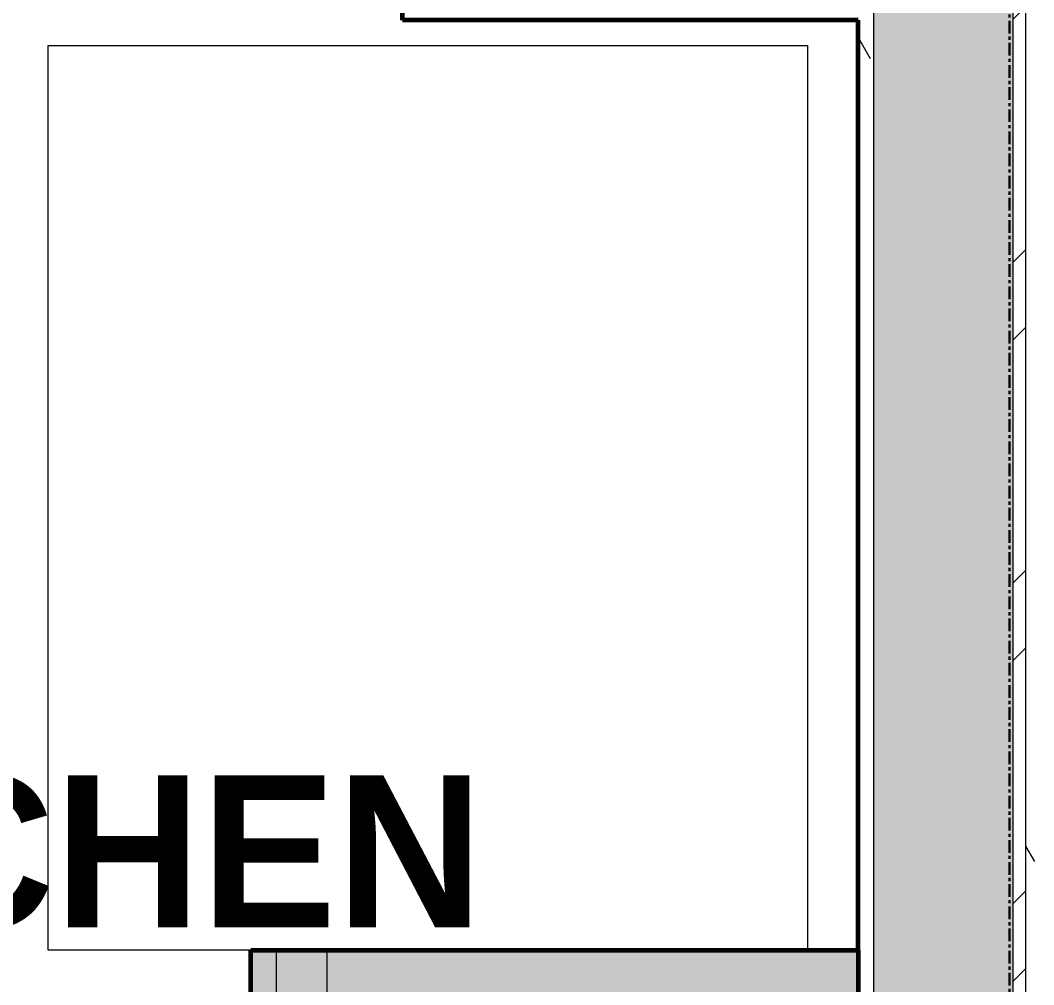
# Model space of a CAD drawing. Header units: inches. Extents: x -4110 to -1807, y 9775 to 11251.
# Drawn here: x -3520.41 to -3480.36, y 10606.16 to 10644.28 of the extents above; entities that cross this region are included whole.
import ezdxf

# ---------------------------------------------------------------- set-up
doc = ezdxf.new("R2010")
doc.units = ezdxf.units.IN
doc.header["$MEASUREMENT"] = 0
doc.linetypes.add('Grid Line 1_2_', pattern=[0.875, 0.5, -0.125, 0.125, -0.125])
for name, color, linetype, lineweight in [('0-1', 7, 'Continuous', 5), ('0-2', 7, 'Continuous', 9), ('A-AREA-IDEN', 2, 'Continuous', 9), ('A-WALL', 113, 'Continuous', 18), ('A-WALL-PATT-4', 111, 'Continuous', 9), ('I-WALL-5', 2, 'Continuous', 60), ('Q-CASE-1', 7, 'Continuous', 9), ('Q-CASE-6', 253, 'Continuous', 9), ('Q-CASE-7', 250, 'Continuous', 60), ('Q-SPCQ-2', 7, 'Continuous', 9), ('S-GRID-1', 1, 'Grid Line 1_2_', 30)]:
    doc.layers.add(name, color=color, linetype=linetype, lineweight=lineweight)
doc.styles.add('Century Gothic_B', font='GOTHICB.TTF', dxfattribs={"height": 6})
pattern_1 = [(0, (0, 0), (20.48, 5.12), [0.845, -14.515, 0.845, -14.515, -81.92]), (0, (0, 0), (20.48, 5.12), [-30.72, 0.845, -29.875, 0.845, -14.515, -35.84]), (0, (0, 0), (20.48, 5.12), [-76.8, 0.845, -9.395, 0.845, -24.755]), (120, (7.68, 2.56), (-14.67405, 15.1762003), [0.845, -14.515, 0.845, -14.515, -81.92]), (120, (7.68, 2.56), (-14.67405, 15.1762003), [-30.72, 0.845, -29.875, 0.845, -14.515, -35.84]), (120, (7.68, 2.56), (-14.67405, 15.1762003), [-76.8, 0.845, -9.395, 0.845, -24.755]), (240, (10.24, 12.8), (-5.80595, -20.2962003), [0.845, -14.515, 0.845, -14.515, -81.92]), (240, (10.24, 12.8), (-5.80595, -20.2962003), [-30.72, 0.845, -29.875, 0.845, -14.515, -35.84]), (240, (10.24, 12.8), (-5.80595, -20.2962003), [-76.8, 0.845, -9.395, 0.845, -24.755])]

# ---------------------------------------------------------------- blocks, each defined once
blk = doc.blocks.new('OD_CW_Base Cabinet - OD_CW_Base Cabinet-3876544-ENLARGED RCP - 1ST FLOOR PLAN - WEST')
at = {"layer": 'Q-CASE-6'}
for points in [[(21.738, -1), (53.638, -1), (53.638, 0), (0.738, 0), (0.738, -1), (15.523, -1)], [(21.738, -3), (53.638, -3), (53.638, -1), (0.738, -1), (0.738, -3), (15.523, -3)], [(15.523, -24), (53.638, -24), (53.638, -3), (0.738, -3), (0.738, -24)]]:
    blk.add_hatch(color=256, dxfattribs=at).paths.add_polyline_path(points, flags=0)
at = {"layer": 'Q-CASE-1'}
for p, q in [((0.738, 0), (0.738, -1)), ((53.638, 0), (21.738, 0)), ((53.638, -1), (0.738, -1)), ((0.738, -1), (0.738, -3)), ((53.638, -1), (0.738, -1)), ((0.738, -3), (0.738, -24)), ((53.638, -3), (0.738, -3)), ((53.638, -24), (53.638, -3)), ((53.638, -24), (0.738, -24))]:
    blk.add_line(p, q, dxfattribs=at)
at = {"layer": 'Q-CASE-7'}
for p, q in [((0.738, -24), (0.738, 0)), ((0.738, 0), (53.638, 0)), ((53.638, 0), (53.638, -24)), ((53.638, -24), (0.738, -24))]:
    blk.add_line(p, q, dxfattribs=at)
blk = doc.blocks.new('Refrigerator_-_Side-by-Side_6047 - 36_ X 30_-1372843-ENLARGED RCP - 1ST FLOOR PLAN - WEST')
at = {"layer": 'Q-SPCQ-2'}
for p, q in [((-17.875, 15.578), (17.875, 15.578)), ((-17.875, -14.422), (-17.875, 15.578)), ((17.875, 15.578), (17.875, -14.422)), ((17.875, -14.422), (-17.875, -14.422))]:
    blk.add_line(p, q, dxfattribs=at)
blk = doc.blocks.new('CTR - 1st Phase - Unit Layouts_rvt-1-ENLARGED RCP - 1ST FLOOR PLAN - WEST')
at = {"layer": '0-2'}
for name, p, rotation in [('Refrigerator_-_Side-by-Side_6047 - 36_ X 30_-1372843-ENLARGED RCP - 1ST FLOOR PLAN - WEST', (-3503.721, 10625.402), 90.00000000000044), ('OD_CW_Base Cabinet - OD_CW_Base Cabinet-3876544-ENLARGED RCP - 1ST FLOOR PLAN - WEST', (-3511.299, 10553.889), 89.99999999999906)]:
    blk.add_blockref(name, p, dxfattribs=dict(at, rotation=rotation))
blk = doc.blocks.new('CTR - 1st Phase - Structure_rvt-1-ENLARGED RCP - 1ST FLOOR PLAN - WEST')
at = {"layer": 'S-GRID-1'}
blk.add_line((-3481.324, 9774.882), (-3481.324, 11217.926), dxfattribs=at)

msp = doc.modelspace()

# ---------------------------------------------------------------- hatches: boundary and pattern name
at = {"layer": 'A-WALL-PATT-4'}
h = msp.add_hatch(dxfattribs=at)
h.set_pattern_fill('FP_1', color=256, style=0, pattern_type=2)
h.set_pattern_definition(pattern_1)
h.paths.add_polyline_path([(-3480.633, 10409.164), (-3480.049, 10409.164), (-3480.049, 10653.277), (-3480.674, 10653.277), (-3480.674, 10409.164)], flags=0)
h = msp.add_hatch(dxfattribs=at)
h.set_pattern_fill('FP_3', color=256, style=0, pattern_type=2)
h.set_pattern_definition([(45, (0, 0), (-6.335677, 6.335677), []), (45, (0, 9.6), (-6.335677, 6.335677), [])])
h.paths.add_polyline_path([(-3481.137, 10409.789), (-3480.674, 10409.789), (-3480.674, 10652.652), (-3481.174, 10652.652), (-3481.174, 10409.789)], flags=0)
h = msp.add_hatch(dxfattribs=at)
h.set_pattern_fill('FP_2', color=256, style=0, pattern_type=2)
h.set_pattern_definition([(161.57, (0.32, 0.32), (-2.560496185, -0.000537386), [0, -18.214, 2.022, 0]), (18.43, (-0.32, 0.32), (-2.560496185, 0.000537386), [0, -18.214, 2.022, 0]), (108.43, (0.32, 0.32), (1.27922091, -6.400876726), [6.07, -14.166]), (71.57, (-0.32, 0.32), (1.27922091, 6.400876726), [6.07, -14.166])])
h.paths.add_polyline_path([(-3481.174, 10417.539), (-3481.174, 10644.902), (-3486.674, 10644.902), (-3486.674, 10417.539), (-3481.713, 10417.539)], flags=0)
h = msp.add_hatch(dxfattribs=at)
h.set_pattern_fill('FP_1', color=256, style=0, pattern_type=2)
h.set_pattern_definition(pattern_1)
h.paths.add_polyline_path([(-3487.299, 10418.164), (-3486.674, 10418.164), (-3486.674, 10474.444), (-3487.299, 10474.444), (-3487.299, 10418.326)], flags=0)
h.paths.add_polyline_path([(-3487.047, 10494.396), (-3486.674, 10494.396), (-3486.674, 10546.564), (-3487.299, 10546.564), (-3487.299, 10494.396)], flags=0)
h.paths.add_polyline_path([(-3486.674, 10553.189), (-3486.674, 10644.277), (-3487.299, 10644.277), (-3487.299, 10553.189)], flags=0)

# ---------------------------------------------------------------- linework, layer by layer
at = {"layer": 'A-WALL'}
for p, q in [((-3480.674, 10409.164), (-3480.674, 10653.277)), ((-3481.174, 10409.789), (-3481.174, 10652.652)), ((-3486.674, 10553.189), (-3486.674, 10644.902))]:
    msp.add_line(p, q, dxfattribs=at)
at = {"layer": 'I-WALL-5'}
for p, q in [((-3505.299, 10644.277), (-3505.299, 10667.939)), ((-3487.299, 10644.277), (-3505.299, 10644.277)), ((-3487.299, 10607.527), (-3487.299, 10644.277))]:
    msp.add_line(p, q, dxfattribs=at)

# ---------------------------------------------------------------- block references
at = {"layer": '0-1'}
for name in ['CTR - 1st Phase - Structure_rvt-1-ENLARGED RCP - 1ST FLOOR PLAN - WEST', 'CTR - 1st Phase - Unit Layouts_rvt-1-ENLARGED RCP - 1ST FLOOR PLAN - WEST']:
    msp.add_blockref(name, (0, 0), dxfattribs=at)

# ---------------------------------------------------------------- texts
at = {"layer": 'A-AREA-IDEN', "insert": (-3560.96, 10614.432), "char_height": 6, "width": 70.902, "attachment_point": 1, "style": 'Century Gothic_B'}
msp.add_mtext('1BD - KITCHEN', dxfattribs=at)

doc.saveas('drawing.dxf')
